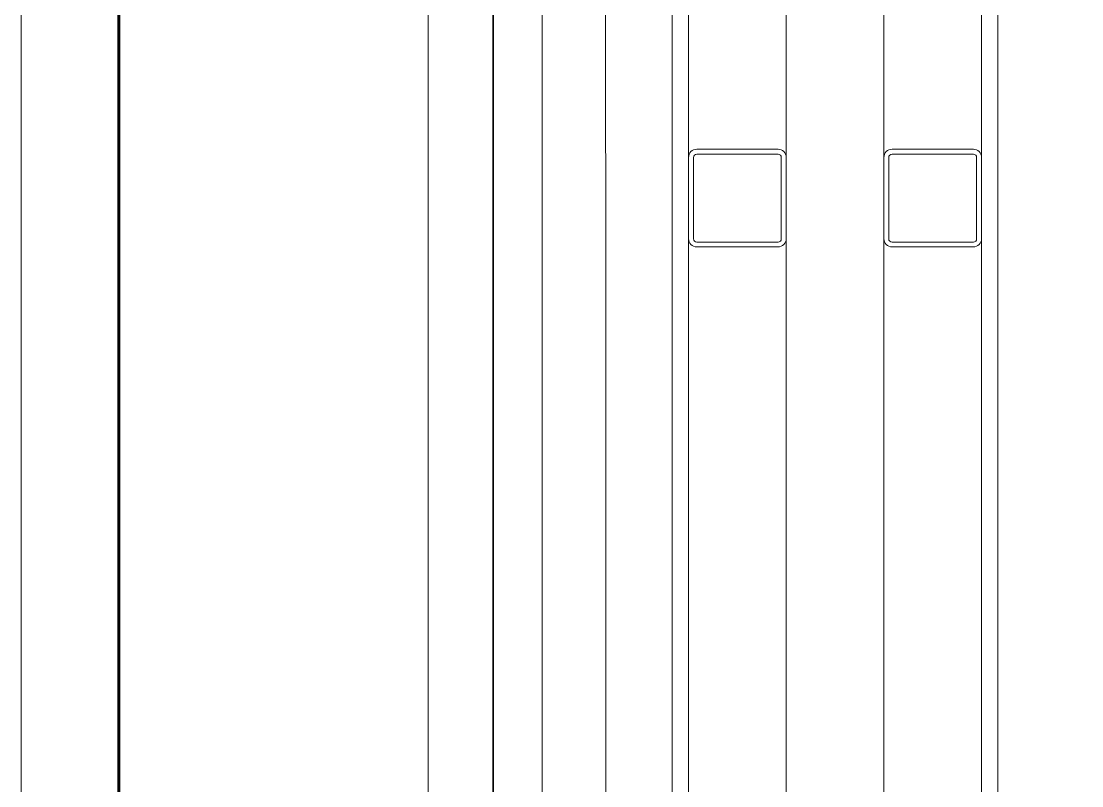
# Model space of a CAD drawing. Extents: x -1701 to 23780, y -363 to 7742.
# Drawn here: x 1122.5 to 1187.7, y 989.9 to 1036.9 of the extents above; entities that cross this region are included whole.
import ezdxf

# ---------------------------------------------------------------- set-up
doc = ezdxf.new("R2010")
doc.units = 0
doc.header["$LTSCALE"] = 25
doc.header["$MEASUREMENT"] = 0
doc.header["$PDMODE"] = 1
doc.layers.get('0').update_dxf_attribs({"color": 9, "lineweight": 9})
for name, color, linetype, lineweight in [('Audi$0$06D', 8, 'Continuous', 9), ('Audi$0$10', 8, 'Continuous', 9), ('Audi$0$11', 8, 'Continuous', 9), ('Audi$0$33', 8, 'Audi$0$BATTING', 9)]:
    doc.layers.add(name, color=color, linetype=linetype, lineweight=lineweight)
doc.linetypes.add('Audi$0$BATTING', pattern='A,0.0001,-0.1,[134,ltypeshp.shx,S=0.1,R=0,X=-0.1,Y=0],-0.2,[134,ltypeshp.shx,S=0.1,R=180,X=0.1,Y=0],-0.1', length=0.4001)

# ---------------------------------------------------------------- blocks, each defined once
blk = doc.blocks.new('Audi$0$prf-60x60')
for points in [[(-2.5, -6), (2.5, -6, 0.414214), (3, -5.5), (3, -0.5, 0.414214), (2.5, 0), (-2.5, 0, 0.414214), (-3, -0.5), (-3, -5.5, 0.414214)], [(-2.5, -5.7), (2.5, -5.7, 0.414214), (2.7, -5.5), (2.7, -0.5, 0.414214), (2.5, -0.3), (-2.5, -0.3, 0.414214), (-2.7, -0.5), (-2.7, -5.5, 0.414214)]]:
    blk.add_lwpolyline(points, format="xyb", close=True)
at = {"color": 252}
blk.add_point((0, -3), dxfattribs=at)
blk = doc.blocks.new('Audi$0$p-zemin kat')
at = {"layer": 'Audi$0$06D'}
for points in [[(1147.5, 944.384), (1147.5, 1425)], [(1154.5, 950), (1154.5, 1425)], [(1719.257, 285), (1122.5, 285), (1122.5, 1420)]]:
    blk.add_lwpolyline(points, dxfattribs=at)
blk.add_lwpolyline([(1169.5, 1413), (1175.5, 1413), (1175.5, 957), (1169.5, 957)], close=True, dxfattribs=at)
at = {"layer": 'Audi$0$10'}
for points, const_width in [([(1151.499, 943.37), (1151.498, 1425)], 0.1), ([(1719.257, 291), (1128.5, 291), (1128.5, 1420.162)], 0.2)]:
    blk.add_lwpolyline(points, dxfattribs=dict(at, const_width=const_width))
at = {"layer": 'Audi$0$11'}
for points in [[(1162.5, 1420), (1182.5, 1420), (1182.5, 950), (1162.5, 950)], [(1163.5, 1419), (1181.5, 1419), (1181.5, 951), (1163.5, 951)]]:
    blk.add_lwpolyline(points, close=True, dxfattribs=at)
at = {"layer": 'Audi$0$33', "ltscale": 0.4}
blk.add_lwpolyline([(1158.434, 950), (1158.248, 1422.5)], dxfattribs=at)
at = {"layer": 'Audi$0$10'}
for p in [(1166.5, 1029), (1178.5, 1029)]:
    blk.add_blockref('Audi$0$prf-60x60', p, dxfattribs=at)
blk = doc.blocks.new('Audi')
at = {"layer": 'Audi$0$10'}
blk.add_blockref('Audi$0$p-zemin kat', (0, 0), dxfattribs=at)

msp = doc.modelspace()

# ---------------------------------------------------------------- block references
at = {"color": 6}
msp.add_blockref('Audi', (0, 0), dxfattribs=at)

doc.saveas('drawing.dxf')
